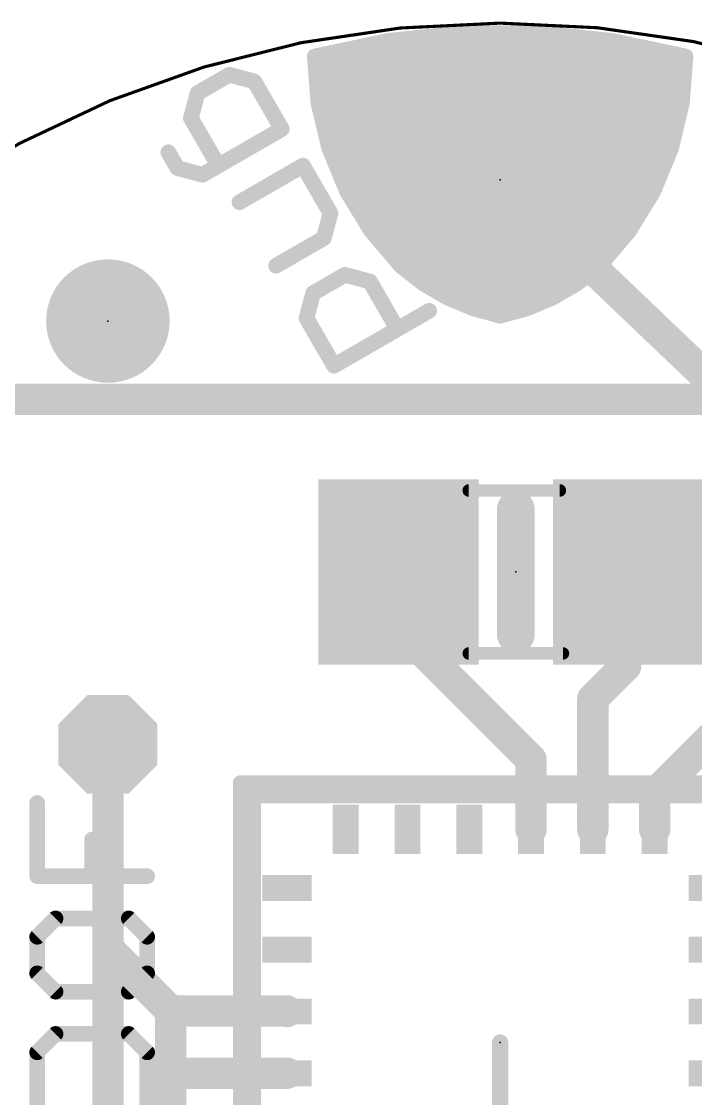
# Model space of a CAD drawing. Extents: x -8.3 to 21.3, y -11.9 to 13.9.
# Drawn here: x -3.87 to 1.58, y -0.45 to 8.27 of the extents above; entities that cross this region are included whole.
import ezdxf

# ---------------------------------------------------------------- set-up
doc = ezdxf.new("R2010")
doc.units = 0
for name, color, linetype in [('1', 12, 'CONTINUOUS'), ('16', 132, 'CONTINUOUS'), ('17', 110, 'CONTINUOUS'), ('18', 110, 'CONTINUOUS'), ('20', 53, 'CONTINUOUS'), ('21', 40, 'CONTINUOUS'), ('23', 53, 'CONTINUOUS'), ('47', 253, 'CONTINUOUS'), ('51', 253, 'CONTINUOUS')]:
    doc.layers.add(name, color=color, linetype=linetype)

# ---------------------------------------------------------------- blocks, each defined once
blk = doc.blocks.new('RECT')
blk.add_solid([(-0.5, -0.5), (0.5, -0.5), (-0.5, 0.5), (0.5, 0.5)])
blk = doc.blocks.new('PIE')
at = {"const_width": 0.5}
blk.add_lwpolyline([(0, -0.25, 1), (0, 0.25, 1), (0, -0.25)], format="xyb", dxfattribs=at)
blk = doc.blocks.new('ROUNDP')
at = {"const_width": 0.5}
blk.add_lwpolyline([(0, -0.25, 1), (0, 0.25, 1), (0, -0.25)], format="xyb", dxfattribs=at)
blk = doc.blocks.new('OCTAGONV')
at = {"const_width": 0.5}
blk.add_lwpolyline([(-0.25, -0.1036), (-0.25, 0.1036), (-0.1036, 0.25), (0.1036, 0.25), (0.25, 0.1036), (0.25, -0.1036), (0.1036, -0.25), (-0.1036, -0.25), (-0.25, -0.1036), (-0.25, 0.1036)], dxfattribs=at)

msp = doc.modelspace()

# ---------------------------------------------------------------- linework, layer by layer
at = {"layer": '1'}
for points, const_width in [([(-0.3033, 8.1745), (-0.9066, 8.1111)], 0.127), ([(0.3033, 8.1745), (-0.3033, 8.1745)], 0.127), ([(0.9066, 8.1111), (0.3033, 8.1745)], 0.127), ([(-0.9066, 8.1111), (-1.5, 7.985)], 0.127), ([(-0.7461, 8.128), (0.7461, 8.128)], 0.127), ([(1.5, 7.985), (0.9066, 8.1111)], 0.127), ([(-1.5, 7.985), (-1.4712, 7.6092)], 0.127), ([(-1.4247, 8.001), (1.4247, 8.001)], 0.127), ([(1.4712, 7.6092), (1.5, 7.985)], 0.127), ([(-1.4915, 7.874), (1.4915, 7.874)], 0.127), ([(-1.4818, 7.747), (1.4818, 7.747)], 0.127), ([(-1.472, 7.62), (1.472, 7.62)], 0.127), ([(-1.4712, 7.6092), (-1.384, 7.2425)], 0.127), ([(1.384, 7.2425), (1.4712, 7.6092)], 0.127), ([(-1.4436, 7.493), (1.4436, 7.493)], 0.127), ([(-1.4134, 7.366), (1.4134, 7.366)], 0.127), ([(-1.384, 7.2425), (-1.2405, 6.8939)], 0.127), ([(-1.3826, 7.239), (1.3826, 7.239)], 0.127), ([(1.2405, 6.8939), (1.384, 7.2425)], 0.127), ([(-1.3303, 7.112), (1.3303, 7.112)], 0.127), ([(0, 6.985), (2.794, 4.318)], 0.254), ([(-1.278, 6.985), (1.278, 6.985)], 0.127), ([(-1.2405, 6.8939), (-1.0442, 6.5721)], 0.127), ([(-1.2186, 6.858), (1.2186, 6.858)], 0.127), ([(1.0442, 6.5721), (1.2405, 6.8939)], 0.127), ([(-1.1411, 6.731), (1.1411, 6.731)], 0.127), ([(-1.0636, 6.604), (1.0636, 6.604)], 0.127), ([(-1.0442, 6.5721), (-0.8, 6.285)], 0.127), ([(0.8, 6.285), (1.0442, 6.5721)], 0.127), ([(-0.9633, 6.477), (0.9633, 6.477)], 0.127), ([(-0.8553, 6.35), (0.8553, 6.35)], 0.127), ([(-0.8, 6.285), (-0.6214, 6.1464)], 0.127), ([(-0.7201, 6.223), (0.7201, 6.223)], 0.127), ([(0.6214, 6.1464), (0.8, 6.285)], 0.127), ([(-0.6214, 6.1464), (-0.4263, 6.0323)], 0.127), ([(0.4263, 6.0323), (0.6214, 6.1464)], 0.127), ([(-0.5352, 6.096), (0.5352, 6.096)], 0.127), ([(-0.4263, 6.0323), (-0.218, 5.9447)], 0.127), ([(-0.2758, 5.969), (0.2758, 5.969)], 0.127), ([(0.218, 5.9447), (0.4263, 6.0323)], 0.127), ([(-0.218, 5.9447), (0, 5.885)], 0.127), ([(0, 5.885), (0.218, 5.9447)], 0.127), ([(-0.823, 3.363), (-0.823, 3.81)], 0.254), ([(1.016, 3.749), (1.077, 3.81)], 0.254), ([(1.016, 3.048), (1.016, 3.749)], 0.254), ([(0.25, 2.29), (-0.823, 3.363)], 0.254), ([(0.75, 2.782), (1.016, 3.048)], 0.254), ([(1.25, 2.012), (2.286, 3.048)], 0.254), ([(0.75, 1.725), (0.75, 2.782)], 0.254), ([(-3.175, 0.762), (-3.175, 2.413)], 0.254), ([(0.25, 1.725), (0.25, 2.29)], 0.254), ([(1.25, 1.725), (1.25, 2.012)], 0.254), ([(-2.667, 0.254), (-3.175, 0.762)], 0.254), ([(-2.667, -0.25), (-2.667, 0.254)], 0.254), ([(-2.667, 0.254), (-1.725, 0.254)], 0.254), ([(-1.725, 0.254), (-1.725, 0.25)], 0.254), ([(-2.667, -0.75), (-2.667, -0.25)], 0.254), ([(-1.725, -0.25), (-2.667, -0.25)], 0.254)]:
    msp.add_lwpolyline(points, dxfattribs=dict(at, const_width=const_width))
for points, const_width in [([(-0.3033, 8.2063, 1), (-0.3033, 8.1428)], 0.0635), ([(-0.3, 8.143, 1), (-0.3066, 8.2061)], 0.0635), ([(0.3066, 8.2061, 1), (0.3, 8.143)], 0.0635), ([(0.3033, 8.1428, 1), (0.3033, 8.2063)], 0.0635), ([(-0.9099, 8.1427, 1), (-0.9033, 8.0795)], 0.0635), ([(-0.9, 8.0801, 1), (-0.9132, 8.1422)], 0.0635), ([(-0.7461, 8.1598, 1), (-0.7461, 8.0962)], 0.0635), ([(0.7461, 8.0962, 1), (0.7461, 8.1598)], 0.0635), ([(0.9132, 8.1422, 1), (0.9, 8.0801)], 0.0635), ([(0.9033, 8.0795, 1), (0.9099, 8.1427)], 0.0635), ([(-1.4683, 7.9874, 1), (-1.5317, 7.9826)], 0.0635), ([(-1.5066, 8.0161, 1), (-1.4934, 7.9539)], 0.0635), ([(-1.4247, 8.0328, 1), (-1.4247, 7.9693)], 0.0635), ([(1.4247, 7.9693, 1), (1.4247, 8.0328)], 0.0635), ([(1.5317, 7.9826, 1), (1.4683, 7.9874)], 0.0635), ([(1.4934, 7.9539, 1), (1.5066, 8.0161)], 0.0635), ([(-1.4915, 7.9058, 1), (-1.4915, 7.8423)], 0.0635), ([(1.4915, 7.8423, 1), (1.4915, 7.9058)], 0.0635), ([(-1.4818, 7.7788, 1), (-1.4818, 7.7153)], 0.0635), ([(1.4818, 7.7153, 1), (1.4818, 7.7788)], 0.0635), ([(-1.472, 7.6517, 1), (-1.472, 7.5883)], 0.0635), ([(1.472, 7.5883, 1), (1.472, 7.6517)], 0.0635), ([(-1.4403, 7.6165, 1), (-1.5021, 7.6018)], 0.0635), ([(-1.5029, 7.6067, 1), (-1.4396, 7.6116)], 0.0635), ([(1.4396, 7.6116, 1), (1.5029, 7.6067)], 0.0635), ([(1.5021, 7.6018, 1), (1.4403, 7.6165)], 0.0635), ([(-1.4436, 7.5248, 1), (-1.4436, 7.4613)], 0.0635), ([(1.4436, 7.4613, 1), (1.4436, 7.5248)], 0.0635), ([(-1.4134, 7.3978, 1), (-1.4134, 7.3343)], 0.0635), ([(1.4134, 7.3343, 1), (1.4134, 7.3978)], 0.0635), ([(-1.3546, 7.2546, 1), (-1.4133, 7.2304)], 0.0635), ([(-1.4149, 7.2351, 1), (-1.3531, 7.2498)], 0.0635), ([(-1.3826, 7.2708, 1), (-1.3826, 7.2073)], 0.0635), ([(1.3531, 7.2498, 1), (1.4149, 7.2351)], 0.0635), ([(1.4133, 7.2304, 1), (1.3546, 7.2546)], 0.0635), ([(1.3826, 7.2073, 1), (1.3826, 7.2708)], 0.0635), ([(-1.3303, 7.1437, 1), (-1.3303, 7.0803)], 0.0635), ([(1.3303, 7.0803, 1), (1.3303, 7.1437)], 0.0635), ([(0.0438, 7.0309, 1), (-0.0438, 6.9391)], 0.127), ([(-1.278, 7.0168, 1), (-1.278, 6.9533)], 0.0635), ([(1.278, 6.9533, 1), (1.278, 7.0168)], 0.0635), ([(-1.2134, 6.9105, 1), (-1.2676, 6.8774)], 0.0635), ([(-1.2698, 6.8818, 1), (-1.2111, 6.906)], 0.0635), ([(-1.2186, 6.8898, 1), (-1.2186, 6.8263)], 0.0635), ([(1.2111, 6.906, 1), (1.2698, 6.8818)], 0.0635), ([(1.2676, 6.8774, 1), (1.2134, 6.9105)], 0.0635), ([(1.2186, 6.8263, 1), (1.2186, 6.8898)], 0.0635), ([(-1.1411, 6.7628, 1), (-1.1411, 6.6993)], 0.0635), ([(1.1411, 6.6993, 1), (1.1411, 6.7628)], 0.0635), ([(-1.0636, 6.6357, 1), (-1.0636, 6.5723)], 0.0635), ([(-1.02, 6.5927, 1), (-1.0684, 6.5516)], 0.0635), ([(1.0684, 6.5516, 1), (1.02, 6.5927)], 0.0635), ([(1.0636, 6.5723, 1), (1.0636, 6.6357)], 0.0635), ([(-1.0713, 6.5556, 1), (-1.0171, 6.5887)], 0.0635), ([(1.0171, 6.5887, 1), (1.0713, 6.5556)], 0.0635), ([(-0.9633, 6.5088, 1), (-0.9633, 6.4453)], 0.0635), ([(0.9633, 6.4453, 1), (0.9633, 6.5088)], 0.0635), ([(-0.8553, 6.3818, 1), (-0.8553, 6.3183)], 0.0635), ([(0.8553, 6.3183, 1), (0.8553, 6.3818)], 0.0635), ([(-0.7805, 6.3101, 1), (-0.8195, 6.2599)], 0.0635), ([(-0.8242, 6.2644, 1), (-0.7758, 6.3056)], 0.0635), ([(-0.7201, 6.2547, 1), (-0.7201, 6.1913)], 0.0635), ([(0.7201, 6.1913, 1), (0.7201, 6.2547)], 0.0635), ([(0.7758, 6.3056, 1), (0.8242, 6.2644)], 0.0635), ([(0.8195, 6.2599, 1), (0.7805, 6.3101)], 0.0635), ([(-0.6054, 6.1738, 1), (-0.6375, 6.119)], 0.0635), ([(-0.6409, 6.1213, 1), (-0.602, 6.1715)], 0.0635), ([(0.602, 6.1715, 1), (0.6409, 6.1213)], 0.0635), ([(0.6375, 6.119, 1), (0.6054, 6.1738)], 0.0635), ([(-0.5352, 6.1277, 1), (-0.5352, 6.0643)], 0.0635), ([(0.5352, 6.0643, 1), (0.5352, 6.1277)], 0.0635), ([(-0.414, 6.0616, 1), (-0.4386, 6.0031)], 0.0635), ([(-0.4424, 6.0049, 1), (-0.4103, 6.0597)], 0.0635), ([(-0.2758, 6.0008, 1), (-0.2758, 5.9373)], 0.0635), ([(0.2758, 5.9373, 1), (0.2758, 6.0008)], 0.0635), ([(0.4103, 6.0597, 1), (0.4424, 6.0049)], 0.0635), ([(0.4386, 6.0031, 1), (0.414, 6.0616)], 0.0635), ([(-0.2096, 5.9753, 1), (-0.2264, 5.9141)], 0.0635), ([(-0.2303, 5.9154, 1), (-0.2057, 5.974)], 0.0635), ([(-0.0084, 5.9156, 1), (0.0084, 5.8544)], 0.0635), ([(-0.0084, 5.8544, 1), (0.0084, 5.9156)], 0.0635), ([(0.2057, 5.974, 1), (0.2303, 5.9154)], 0.0635), ([(0.2264, 5.9141, 1), (0.2096, 5.9753)], 0.0635), ([(-0.7595, 3.81, 1), (-0.8865, 3.81)], 0.127), ([(1.1219, 3.7651, 1), (1.0321, 3.8549)], 0.127), ([(1.0795, 3.749, 1), (0.9525, 3.749)], 0.127), ([(0.9711, 3.7939, 1), (1.0609, 3.7041)], 0.127), ([(-0.7781, 3.4079, 1), (-0.8679, 3.3181)], 0.127), ([(-0.8865, 3.363, 1), (-0.7595, 3.363)], 0.127), ([(1.0609, 3.0031, 1), (0.9711, 3.0929)], 0.127), ([(0.9525, 3.048, 1), (1.0795, 3.048)], 0.127), ([(0.8135, 2.782, 1), (0.6865, 2.782)], 0.127), ([(0.7051, 2.8269, 1), (0.7949, 2.7371)], 0.127), ([(-3.1115, 2.413, 1), (-3.2385, 2.413)], 0.127), ([(0.3135, 2.29, 1), (0.1865, 2.29)], 0.127), ([(0.2051, 2.2451, 1), (0.2949, 2.3349)], 0.127), ([(1.3135, 2.012, 1), (1.1865, 2.012)], 0.127), ([(1.2051, 2.0569, 1), (1.2949, 1.9671)], 0.127), ([(0.1865, 1.725, 1), (0.3135, 1.725)], 0.127), ([(0.6865, 1.725, 1), (0.8135, 1.725)], 0.127), ([(1.1865, 1.725, 1), (1.3135, 1.725)], 0.127), ([(-3.1301, 0.8069, 1), (-3.2199, 0.7171)], 0.127), ([(-3.2385, 0.762, 1), (-3.1115, 0.762)], 0.127), ([(-2.6035, 0.254, 1), (-2.7305, 0.254)], 0.127), ([(-2.667, 0.3175, 1), (-2.667, 0.1905)], 0.127), ([(-2.7119, 0.2091, 1), (-2.6221, 0.2989)], 0.127), ([(-1.6615, 0.254, 1), (-1.7885, 0.254)], 0.127), ([(-1.725, 0.1905, 1), (-1.725, 0.3175)], 0.127), ([(-1.7885, 0.25, 1), (-1.6615, 0.25)], 0.127), ([(-2.6035, -0.25, 1), (-2.7305, -0.25)], 0.127), ([(-2.667, -0.1865, 1), (-2.667, -0.3135)], 0.127), ([(-1.725, -0.3135, 1), (-1.725, -0.1865)], 0.127), ([(-2.7305, -0.25, 1), (-2.6035, -0.25)], 0.127)]:
    msp.add_lwpolyline(points, format="xyb", dxfattribs=dict(at, const_width=const_width))
at = {"layer": '16'}
for points, const_width in [([(-0.3033, 8.1745), (-0.9066, 8.1111)], 0.127), ([(0.3033, 8.1745), (-0.3033, 8.1745)], 0.127), ([(0.9066, 8.1111), (0.3033, 8.1745)], 0.127), ([(-0.9066, 8.1111), (-1.5, 7.985)], 0.127), ([(-0.7461, 8.128), (0.7461, 8.128)], 0.127), ([(1.5, 7.985), (0.9066, 8.1111)], 0.127), ([(-1.5, 7.985), (-1.4712, 7.6092)], 0.127), ([(-1.4247, 8.001), (1.4247, 8.001)], 0.127), ([(1.4712, 7.6092), (1.5, 7.985)], 0.127), ([(-1.4915, 7.874), (1.4915, 7.874)], 0.127), ([(-1.4818, 7.747), (1.4818, 7.747)], 0.127), ([(-1.472, 7.62), (1.472, 7.62)], 0.127), ([(-1.4712, 7.6092), (-1.384, 7.2425)], 0.127), ([(1.384, 7.2425), (1.4712, 7.6092)], 0.127), ([(-1.4436, 7.493), (1.4436, 7.493)], 0.127), ([(-1.4134, 7.366), (1.4134, 7.366)], 0.127), ([(-1.384, 7.2425), (-1.2405, 6.8939)], 0.127), ([(-1.3826, 7.239), (1.3826, 7.239)], 0.127), ([(1.2405, 6.8939), (1.384, 7.2425)], 0.127), ([(-1.3303, 7.112), (1.3303, 7.112)], 0.127), ([(-1.278, 6.985), (1.278, 6.985)], 0.127), ([(-1.2405, 6.8939), (-1.0442, 6.5721)], 0.127), ([(-1.2186, 6.858), (1.2186, 6.858)], 0.127), ([(1.0442, 6.5721), (1.2405, 6.8939)], 0.127), ([(-1.1411, 6.731), (1.1411, 6.731)], 0.127), ([(-1.0636, 6.604), (1.0636, 6.604)], 0.127), ([(-1.0442, 6.5721), (-0.8, 6.285)], 0.127), ([(0.8, 6.285), (1.0442, 6.5721)], 0.127), ([(-0.9633, 6.477), (0.9633, 6.477)], 0.127), ([(-0.8553, 6.35), (0.8553, 6.35)], 0.127), ([(-0.8, 6.285), (-0.6214, 6.1464)], 0.127), ([(-0.7201, 6.223), (0.7201, 6.223)], 0.127), ([(0.6214, 6.1464), (0.8, 6.285)], 0.127), ([(-0.6214, 6.1464), (-0.4263, 6.0323)], 0.127), ([(0.4263, 6.0323), (0.6214, 6.1464)], 0.127), ([(-0.5352, 6.096), (0.5352, 6.096)], 0.127), ([(-0.4263, 6.0323), (-0.218, 5.9447)], 0.127), ([(-0.2758, 5.969), (0.2758, 5.969)], 0.127), ([(0.218, 5.9447), (0.4263, 6.0323)], 0.127), ([(-0.218, 5.9447), (0, 5.885)], 0.127), ([(0, 5.885), (0.218, 5.9447)], 0.127), ([(4.445, 5.207), (-4.191, 5.207)], 0.254), ([(-3.175, 2.413), (-3.175, -4.191)], 0.254)]:
    msp.add_lwpolyline(points, dxfattribs=dict(at, const_width=const_width))
for points, const_width in [([(-0.3033, 8.2063, 1), (-0.3033, 8.1428)], 0.0635), ([(-0.3, 8.143, 1), (-0.3066, 8.2061)], 0.0635), ([(0.3066, 8.2061, 1), (0.3, 8.143)], 0.0635), ([(0.3033, 8.1428, 1), (0.3033, 8.2063)], 0.0635), ([(-0.9099, 8.1427, 1), (-0.9033, 8.0795)], 0.0635), ([(-0.9, 8.0801, 1), (-0.9132, 8.1422)], 0.0635), ([(-0.7461, 8.1598, 1), (-0.7461, 8.0962)], 0.0635), ([(0.7461, 8.0962, 1), (0.7461, 8.1598)], 0.0635), ([(0.9132, 8.1422, 1), (0.9, 8.0801)], 0.0635), ([(0.9033, 8.0795, 1), (0.9099, 8.1427)], 0.0635), ([(-1.4683, 7.9874, 1), (-1.5317, 7.9826)], 0.0635), ([(-1.5066, 8.0161, 1), (-1.4934, 7.9539)], 0.0635), ([(-1.4247, 8.0328, 1), (-1.4247, 7.9693)], 0.0635), ([(1.4247, 7.9693, 1), (1.4247, 8.0328)], 0.0635), ([(1.5317, 7.9826, 1), (1.4683, 7.9874)], 0.0635), ([(1.4934, 7.9539, 1), (1.5066, 8.0161)], 0.0635), ([(-1.4915, 7.9058, 1), (-1.4915, 7.8423)], 0.0635), ([(1.4915, 7.8423, 1), (1.4915, 7.9058)], 0.0635), ([(-1.4818, 7.7788, 1), (-1.4818, 7.7153)], 0.0635), ([(1.4818, 7.7153, 1), (1.4818, 7.7788)], 0.0635), ([(-1.472, 7.6517, 1), (-1.472, 7.5883)], 0.0635), ([(1.472, 7.5883, 1), (1.472, 7.6517)], 0.0635), ([(-1.4403, 7.6165, 1), (-1.5021, 7.6018)], 0.0635), ([(-1.5029, 7.6067, 1), (-1.4396, 7.6116)], 0.0635), ([(1.4396, 7.6116, 1), (1.5029, 7.6067)], 0.0635), ([(1.5021, 7.6018, 1), (1.4403, 7.6165)], 0.0635), ([(-1.4436, 7.5248, 1), (-1.4436, 7.4613)], 0.0635), ([(1.4436, 7.4613, 1), (1.4436, 7.5248)], 0.0635), ([(-1.4134, 7.3978, 1), (-1.4134, 7.3343)], 0.0635), ([(1.4134, 7.3343, 1), (1.4134, 7.3978)], 0.0635), ([(-1.3546, 7.2546, 1), (-1.4133, 7.2304)], 0.0635), ([(-1.4149, 7.2351, 1), (-1.3531, 7.2498)], 0.0635), ([(-1.3826, 7.2708, 1), (-1.3826, 7.2073)], 0.0635), ([(1.3531, 7.2498, 1), (1.4149, 7.2351)], 0.0635), ([(1.4133, 7.2304, 1), (1.3546, 7.2546)], 0.0635), ([(1.3826, 7.2073, 1), (1.3826, 7.2708)], 0.0635), ([(-1.3303, 7.1437, 1), (-1.3303, 7.0803)], 0.0635), ([(1.3303, 7.0803, 1), (1.3303, 7.1437)], 0.0635), ([(-1.278, 7.0168, 1), (-1.278, 6.9533)], 0.0635), ([(1.278, 6.9533, 1), (1.278, 7.0168)], 0.0635), ([(-1.2134, 6.9105, 1), (-1.2676, 6.8774)], 0.0635), ([(-1.2698, 6.8818, 1), (-1.2111, 6.906)], 0.0635), ([(-1.2186, 6.8898, 1), (-1.2186, 6.8263)], 0.0635), ([(1.2111, 6.906, 1), (1.2698, 6.8818)], 0.0635), ([(1.2676, 6.8774, 1), (1.2134, 6.9105)], 0.0635), ([(1.2186, 6.8263, 1), (1.2186, 6.8898)], 0.0635), ([(-1.1411, 6.7628, 1), (-1.1411, 6.6993)], 0.0635), ([(1.1411, 6.6993, 1), (1.1411, 6.7628)], 0.0635), ([(-1.0636, 6.6357, 1), (-1.0636, 6.5723)], 0.0635), ([(-1.02, 6.5927, 1), (-1.0684, 6.5516)], 0.0635), ([(1.0684, 6.5516, 1), (1.02, 6.5927)], 0.0635), ([(1.0636, 6.5723, 1), (1.0636, 6.6357)], 0.0635), ([(-1.0713, 6.5556, 1), (-1.0171, 6.5887)], 0.0635), ([(1.0171, 6.5887, 1), (1.0713, 6.5556)], 0.0635), ([(-0.9633, 6.5088, 1), (-0.9633, 6.4453)], 0.0635), ([(0.9633, 6.4453, 1), (0.9633, 6.5088)], 0.0635), ([(-0.8553, 6.3818, 1), (-0.8553, 6.3183)], 0.0635), ([(0.8553, 6.3183, 1), (0.8553, 6.3818)], 0.0635), ([(-0.7805, 6.3101, 1), (-0.8195, 6.2599)], 0.0635), ([(-0.8242, 6.2644, 1), (-0.7758, 6.3056)], 0.0635), ([(-0.7201, 6.2547, 1), (-0.7201, 6.1913)], 0.0635), ([(0.7201, 6.1913, 1), (0.7201, 6.2547)], 0.0635), ([(0.7758, 6.3056, 1), (0.8242, 6.2644)], 0.0635), ([(0.8195, 6.2599, 1), (0.7805, 6.3101)], 0.0635), ([(-0.6054, 6.1738, 1), (-0.6375, 6.119)], 0.0635), ([(-0.6409, 6.1213, 1), (-0.602, 6.1715)], 0.0635), ([(0.602, 6.1715, 1), (0.6409, 6.1213)], 0.0635), ([(0.6375, 6.119, 1), (0.6054, 6.1738)], 0.0635), ([(-0.5352, 6.1277, 1), (-0.5352, 6.0643)], 0.0635), ([(0.5352, 6.0643, 1), (0.5352, 6.1277)], 0.0635), ([(-0.414, 6.0616, 1), (-0.4386, 6.0031)], 0.0635), ([(-0.4424, 6.0049, 1), (-0.4103, 6.0597)], 0.0635), ([(-0.2758, 6.0008, 1), (-0.2758, 5.9373)], 0.0635), ([(0.2758, 5.9373, 1), (0.2758, 6.0008)], 0.0635), ([(0.4103, 6.0597, 1), (0.4424, 6.0049)], 0.0635), ([(0.4386, 6.0031, 1), (0.414, 6.0616)], 0.0635), ([(-0.2096, 5.9753, 1), (-0.2264, 5.9141)], 0.0635), ([(-0.2303, 5.9154, 1), (-0.2057, 5.974)], 0.0635), ([(-0.0084, 5.9156, 1), (0.0084, 5.8544)], 0.0635), ([(-0.0084, 5.8544, 1), (0.0084, 5.9156)], 0.0635), ([(0.2057, 5.974, 1), (0.2303, 5.9154)], 0.0635), ([(0.2264, 5.9141, 1), (0.2096, 5.9753)], 0.0635), ([(-3.1115, 2.413, 1), (-3.2385, 2.413)], 0.127)]:
    msp.add_lwpolyline(points, format="xyb", dxfattribs=dict(at, const_width=const_width))
at = {"layer": '20', "const_width": 0.0254}
msp.add_lwpolyline([(0, -8.255, 1), (0, 8.255, 1), (0, -8.255)], format="xyb", dxfattribs=at)
at = {"layer": '21'}
for points, const_width in [([(-2.1921, 7.8367), (-2.449, 7.6884)], 0.127), ([(-1.9896, 7.7825), (-2.1921, 7.8367)], 0.127), ([(-1.7671, 7.3972), (-1.9896, 7.7825)], 0.127), ([(-2.449, 7.6884), (-2.5033, 7.4859)], 0.127), ([(-2.5033, 7.4859), (-2.2808, 7.1006)], 0.127), ([(-2.4093, 7.0265), (-1.7671, 7.3972)], 0.127), ([(-2.686, 7.2092), (-2.6118, 7.0807)], 0.127), ([(-2.1097, 6.8041), (-1.596, 7.1007)], 0.127), ([(-1.596, 7.1007), (-1.3735, 6.7154)], 0.127), ([(-2.6118, 7.0807), (-2.4093, 7.0265)], 0.127), ([(-1.3735, 6.7154), (-1.4278, 6.5129)], 0.127), ([(-1.4278, 6.5129), (-1.8131, 6.2904)], 0.127), ([(-1.5135, 6.0681), (-1.2566, 6.2164)], 0.127), ([(-1.2566, 6.2164), (-1.054, 6.1621)], 0.127), ([(-1.054, 6.1621), (-0.8316, 5.7768)], 0.127), ([(-1.5677, 5.8655), (-1.5135, 6.0681)], 0.127), ([(-0.5748, 5.9251), (-1.3453, 5.4802)], 0.127), ([(-1.3453, 5.4802), (-1.5677, 5.8655)], 0.127), ([(0.127, 3.302), (0.127, 4.318)], 0.3048), ([(-2.1, -2.1), (-2.1, 2.1)], 0.127), ([(-2.1, 2.1), (2.1, 2.1)], 0.127), ([(-3.7473, 1.3461), (-3.7473, 1.9392)], 0.127), ([(-3.3024, 1.3461), (-3.3024, 1.6426)], 0.127), ([(-2.8575, 1.3461), (-3.7473, 1.3461)], 0.127), ([(-3.599, 1.0037), (-3.7473, 0.8554)], 0.127), ([(-3.0058, 1.0037), (-3.599, 1.0037)], 0.127), ([(-2.8575, 0.8554), (-3.0058, 1.0037)], 0.127), ([(-3.7473, 0.8554), (-3.7473, 0.5588)], 0.127), ([(-2.8575, 0.5588), (-2.8575, 0.8554)], 0.127), ([(-3.7473, 0.5588), (-3.599, 0.4105)], 0.127), ([(-3.0058, 0.4105), (-2.8575, 0.5588)], 0.127), ([(-3.599, 0.4105), (-3.0058, 0.4105)], 0.127), ([(-3.599, 0.0682), (-3.7473, -0.0801)], 0.127), ([(-3.0058, 0.0682), (-3.599, 0.0682)], 0.127), ([(-2.8575, -0.0801), (-3.0058, 0.0682)], 0.127), ([(-3.7473, -0.0801), (-3.7473, -0.525)], 0.127), ([(-2.8575, -0.525), (-2.8575, -0.0801)], 0.127)]:
    msp.add_lwpolyline(points, dxfattribs=dict(at, const_width=const_width))
for points, const_width in [([(-2.1839, 7.8674, 1), (-2.2004, 7.8061)], 0.0635), ([(-2.1763, 7.8092, 1), (-2.208, 7.8642)], 0.0635), ([(-1.9621, 7.7983, 1), (-2.0171, 7.7666)], 0.0635), ([(-1.9978, 7.7518, 1), (-1.9813, 7.8131)], 0.0635), ([(-2.4649, 7.7159, 1), (-2.4331, 7.661)], 0.0635), ([(-2.4183, 7.6802, 1), (-2.4797, 7.6967)], 0.0635), ([(-2.4758, 7.5018, 1), (-2.5308, 7.47)], 0.0635), ([(-2.5339, 7.4941, 1), (-2.4726, 7.4777)], 0.0635), ([(-1.7946, 7.3813, 1), (-1.7396, 7.4131)], 0.0635), ([(-1.7513, 7.3697, 1), (-1.783, 7.4247)], 0.0635), ([(-2.6585, 7.225, 1), (-2.7135, 7.1933)], 0.0635), ([(-1.5685, 7.1166, 1), (-1.6234, 7.0848)], 0.0635), ([(-1.5801, 7.0732, 1), (-1.6118, 7.1282)], 0.0635), ([(-2.6036, 7.1114, 1), (-2.62, 7.0501)], 0.0635), ([(-2.6393, 7.0649, 1), (-2.5843, 7.0966)], 0.0635), ([(-2.4251, 7.0539, 1), (-2.3934, 6.999)], 0.0635), ([(-2.4175, 6.9958, 1), (-2.401, 7.0571)], 0.0635), ([(-2.3083, 7.0847, 1), (-2.2533, 7.1165)], 0.0635), ([(-2.1255, 6.8316, 1), (-2.0938, 6.7766)], 0.0635), ([(-1.3428, 6.7072, 1), (-1.4042, 6.7236)], 0.0635), ([(-1.401, 6.6996, 1), (-1.346, 6.7313)], 0.0635), ([(-1.4585, 6.5211, 1), (-1.3971, 6.5046)], 0.0635), ([(-1.4119, 6.4854, 1), (-1.4437, 6.5403)], 0.0635), ([(-1.8289, 6.3179, 1), (-1.7972, 6.2629)], 0.0635), ([(-1.2484, 6.247, 1), (-1.2648, 6.1857)], 0.0635), ([(-1.2407, 6.1889, 1), (-1.2725, 6.2439)], 0.0635), ([(-1.0266, 6.178, 1), (-1.0815, 6.1462)], 0.0635), ([(-1.0623, 6.1314, 1), (-1.0458, 6.1928)], 0.0635), ([(-1.5293, 6.0956, 1), (-1.4976, 6.0406)], 0.0635), ([(-1.4828, 6.0599, 1), (-1.5441, 6.0763)], 0.0635), ([(-0.5589, 5.8976, 1), (-0.5906, 5.9526)], 0.0635), ([(-1.5403, 5.8814, 1), (-1.5952, 5.8496)], 0.0635), ([(-1.5984, 5.8737, 1), (-1.5371, 5.8573)], 0.0635), ([(-0.8591, 5.7609, 1), (-0.8041, 5.7927)], 0.0635), ([(-1.3612, 5.5077, 1), (-1.3294, 5.4527)], 0.0635), ([(-1.3728, 5.4644, 1), (-1.3178, 5.4961)], 0.0635), ([(0.2032, 4.318, 1), (0.0508, 4.318)], 0.1524), ([(0.0508, 3.302, 1), (0.2032, 3.302)], 0.1524), ([(-2.0682, 2.1, 1), (-2.1318, 2.1)], 0.0635), ([(-2.1, 2.1318, 1), (-2.1, 2.0682)], 0.0635), ([(-3.7155, 1.9392, 1), (-3.779, 1.9392)], 0.0635), ([(-3.2706, 1.6426, 1), (-3.3341, 1.6426)], 0.0635), ([(-3.7473, 1.3778, 1), (-3.7473, 1.3143)], 0.0635), ([(-2.8575, 1.3143, 1), (-2.8575, 1.3778)], 0.0635), ([(-3.779, 1.3461, 1), (-3.7155, 1.3461)], 0.0635), ([(-3.3341, 1.3461, 1), (-3.2706, 1.3461)], 0.0635), ([(-3.599, 1.0355, 1), (-3.599, 0.972)], 0.0635), ([(-3.5765, 0.9813, 1), (-3.6214, 1.0262)], 0.0635), ([(-2.9833, 1.0262, 1), (-3.0282, 0.9813)], 0.0635), ([(-3.0058, 0.972, 1), (-3.0058, 1.0355)], 0.0635), ([(-3.7155, 0.8554, 1), (-3.779, 0.8554)], 0.0635), ([(-3.7697, 0.8779, 1), (-3.7248, 0.833)], 0.0635), ([(-2.8257, 0.8554, 1), (-2.8893, 0.8554)], 0.0635), ([(-2.88, 0.833, 1), (-2.835, 0.8779)], 0.0635), ([(-3.7248, 0.5813, 1), (-3.7697, 0.5364)], 0.0635), ([(-2.835, 0.5364, 1), (-2.88, 0.5813)], 0.0635), ([(-3.779, 0.5588, 1), (-3.7155, 0.5588)], 0.0635), ([(-2.8893, 0.5588, 1), (-2.8257, 0.5588)], 0.0635), ([(-3.599, 0.4423, 1), (-3.599, 0.3788)], 0.0635), ([(-3.6214, 0.3881, 1), (-3.5765, 0.433)], 0.0635), ([(-3.0282, 0.433, 1), (-2.9833, 0.3881)], 0.0635), ([(-3.0058, 0.3788, 1), (-3.0058, 0.4423)], 0.0635), ([(-3.599, 0.0999, 1), (-3.599, 0.0364)], 0.0635), ([(-3.5765, 0.0457, 1), (-3.6214, 0.0906)], 0.0635), ([(-2.9833, 0.0906, 1), (-3.0282, 0.0457)], 0.0635), ([(-3.0058, 0.0364, 1), (-3.0058, 0.0999)], 0.0635), ([(-3.7155, -0.0801, 1), (-3.779, -0.0801)], 0.0635), ([(-3.7697, -0.0577, 1), (-3.7248, -0.1026)], 0.0635), ([(-2.8257, -0.0801, 1), (-2.8893, -0.0801)], 0.0635), ([(-2.88, -0.1026, 1), (-2.835, -0.0577)], 0.0635)]:
    msp.add_lwpolyline(points, format="xyb", dxfattribs=dict(at, const_width=const_width))
at = {"layer": '23'}
for p in [(0, 6.985), (-3.175, 5.842), (0.127, 3.81), (0, 0)]:
    msp.add_point(p, dxfattribs=at)
at = {"layer": '47', "const_width": 0.13}
msp.add_lwpolyline([(0, 0), (0, -11.856)], dxfattribs=at)
at = {"layer": '47', "const_width": 0.065}
msp.add_lwpolyline([(0.0325, 0, 1), (-0.0325, 0)], format="xyb", dxfattribs=at)
at = {"layer": '51'}
for points, const_width in [([(0.483, 4.47), (-0.254, 4.47)], 0.1016), ([(0.508, 3.15), (-0.254, 3.15)], 0.1016), ([(-2, -2), (-2, 2)], 0.127), ([(-2, 2), (2, 2)], 0.127)]:
    msp.add_lwpolyline(points, dxfattribs=dict(at, const_width=const_width))
for points, const_width in [([(-0.254, 4.4954, 1), (-0.254, 4.4446)], 0.0508), ([(0.483, 4.4446, 1), (0.483, 4.4954)], 0.0508), ([(-0.254, 3.1754, 1), (-0.254, 3.1246)], 0.0508), ([(0.508, 3.1246, 1), (0.508, 3.1754)], 0.0508), ([(-1.9683, 2, 1), (-2.0318, 2)], 0.0635), ([(-2, 2.0318, 1), (-2, 1.9683)], 0.0635)]:
    msp.add_lwpolyline(points, format="xyb", dxfattribs=dict(at, const_width=const_width))

# ---------------------------------------------------------------- block references
at = {"layer": '1'}
msp.add_blockref('PIE', (-3.175, 5.842), dxfattribs=at)
for p, xscale, yscale, rotation in [((-0.823, 3.81), 1.3, 1.5, 180), ((1.077, 3.81), 1.3, 1.5, 180), ((-1.25, 1.725), 0.4, 0.21, 270), ((-0.75, 1.725), 0.4, 0.21, 270), ((-0.25, 1.725), 0.4, 0.21, 270), ((0.25, 1.725), 0.4, 0.21, 270), ((0.75, 1.725), 0.4, 0.21, 270), ((1.25, 1.725), 0.4, 0.21, 270), ((1.725, 1.25), 0.4, 0.21, 180), ((1.725, 0.75), 0.4, 0.21, 180), ((1.725, 0.25), 0.4, 0.21, 180), ((1.725, -0.25), 0.4, 0.21, 180)]:
    msp.add_blockref('RECT', p, dxfattribs=dict(at, xscale=xscale, yscale=yscale, rotation=rotation))
at = {"layer": '1', "xscale": 0.4, "yscale": 0.21}
for p in [(-1.725, 1.25), (-1.725, 0.75), (-1.725, 0.25), (-1.725, -0.25)]:
    msp.add_blockref('RECT', p, dxfattribs=at)
at = {"layer": '17', "xscale": 2.1844, "yscale": 2.1844}
msp.add_blockref('ROUNDP', (0, 6.985), dxfattribs=at)
msp.add_blockref('ROUNDP', (0, 6.985), dxfattribs=at)
at = {"layer": '18', "xscale": 0.8001, "yscale": 0.8001}
msp.add_blockref('OCTAGONV', (-3.175, 2.413), dxfattribs=at)
msp.add_blockref('OCTAGONV', (-3.175, 2.413), dxfattribs=at)
at = {"layer": '51', "xscale": 0.7501, "yscale": 1.4501, "rotation": 180}
for p in [(-0.6037, 3.8089), (0.8442, 3.8089)]:
    msp.add_blockref('RECT', p, dxfattribs=at)

doc.saveas('drawing.dxf')
